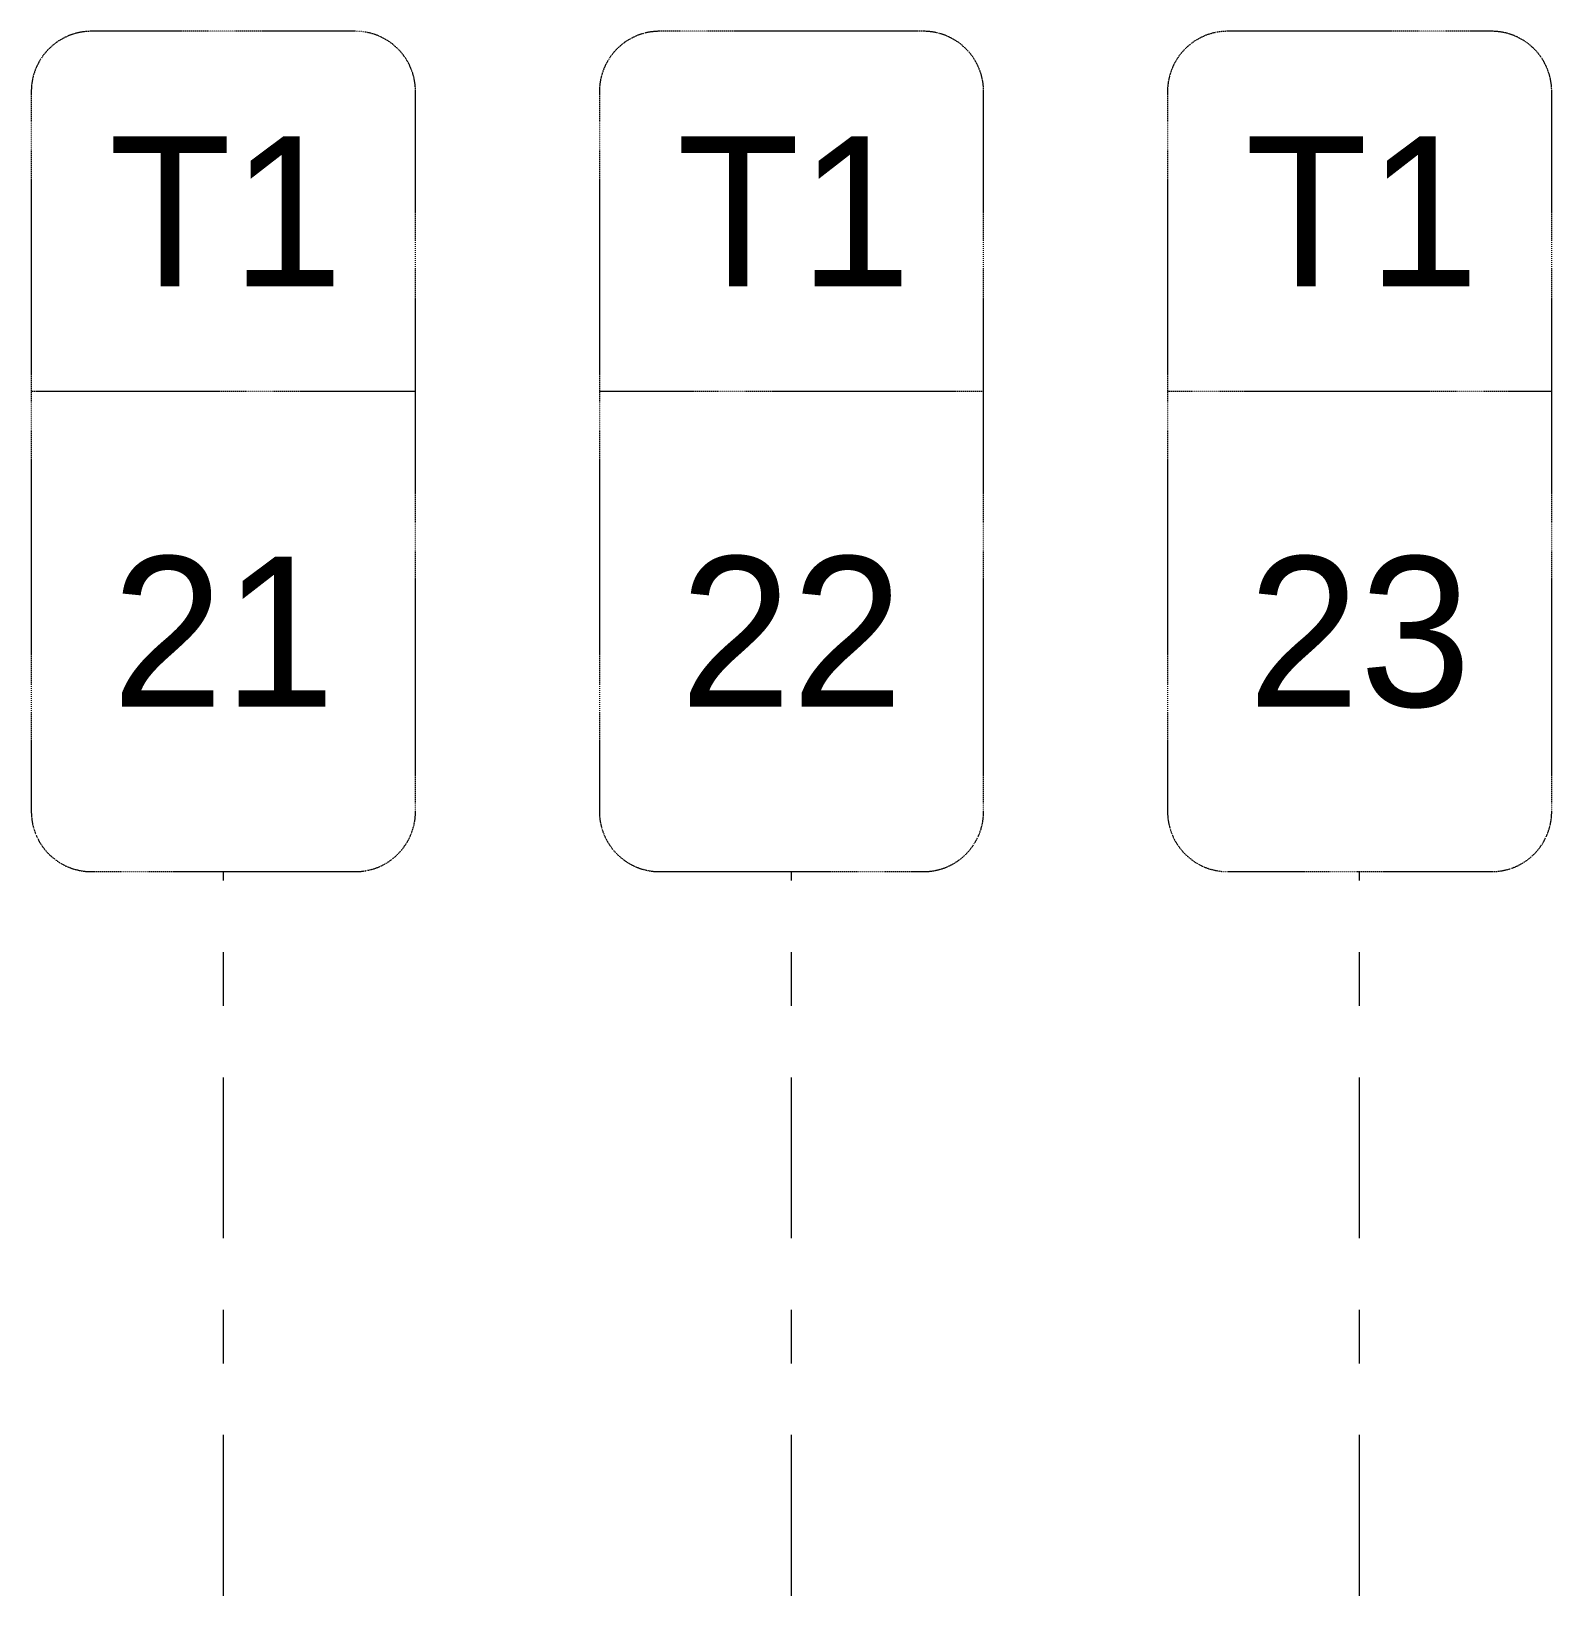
# Model space of a CAD drawing. Header units: millimetres. Extents: x 1078357 to 2594950, y -4969473 to -4636555.
# Drawn here: x 1292824 to 1296370, y -4651119 to -4647470 of the extents above; entities that cross this region are included whole.
import ezdxf
from ezdxf.enums import TextEntityAlignment as Align

# ---------------------------------------------------------------- set-up
doc = ezdxf.new("R2010")
doc.units = ezdxf.units.MM
doc.linetypes.add('CENTER', pattern=[2, 1.25, -0.25, 0.25, -0.25])
doc.linetypes.add('DGN STYLE 7', pattern=[8.34, 3.75, -1.67, 1.25, -1.67])
for name, color, linetype, lineweight in [('A-_ANOTDIMA_D-', 6, 'Continuous', 13), ('A-_ANOTGRID_E-', 8, 'DGN STYLE 7', 13), ('GRID LINE', 8, 'Continuous', 0)]:
    doc.layers.add(name, color=color, linetype=linetype, lineweight=lineweight)
doc.styles.get("Standard").update_dxf_attribs({"font": 'Adani Regular.ttf', "height": 500})

# ---------------------------------------------------------------- blocks, each defined once
blk = doc.blocks.new('Tower grid nomenclature-ex')
at = {"layer": 'A-_ANOTGRID_E-'}
blk.add_lwpolyline([(-1250, -600), (1750, -600, 0.414214), (2000, -350), (2000, 750, 0.414214), (1750, 1000), (-1250, 1000, 0.414214), (-1500, 750), (-1500, -350, 0.414214)], format="xyb", close=True, dxfattribs=at)
blk.add_lwpolyline([(0, 1000), (0, -600)], dxfattribs=at)
at = {"layer": 'A-_ANOTGRID_E-', "flags": 8}
for p in [(-1234.5, 400), (1788.2, 400)]:
    blk.add_attdef('GRID', text='', height=625, dxfattribs=at).set_placement(p, align=Align.MIDDLE_CENTER)
blk = doc.blocks.new('T1')
at = {"layer": 'GRID LINE', "linetype": 'DGN STYLE 7', "ltscale": 100, "elevation": 0}
for points in [[(102610.6, -31827), (102610.6, -30138.1)], [(103935.6, -31827), (103935.6, -30138.1)], [(105260.6, -31827), (105260.6, -30138.1)]]:
    blk.add_lwpolyline(points, dxfattribs=at)
at = {"layer": 'GRID LINE'}
ref = blk.add_blockref('Tower grid nomenclature-ex', (102498.6, -29018.1, 0), dxfattribs=dict(at, xscale=0.56, yscale=0.56, zscale=0.56, rotation=270))
ref.add_attrib('GRID', '21', dxfattribs={"layer": 'A-_ANOTGRID_E-', "height": 350}).set_placement((102610.6, -29578.1, 0), align=Align.MIDDLE_CENTER)
ref.add_attrib('GRID', 'T1', dxfattribs={"layer": 'A-_ANOTGRID_E-', "height": 350}).set_placement((102616.4, -28598.1, 0), align=Align.MIDDLE_CENTER)
ref = blk.add_blockref('Tower grid nomenclature-ex', (103823.6, -29018.1, 0), dxfattribs=dict(at, xscale=0.56, yscale=0.56, zscale=0.56, rotation=270))
ref.add_attrib('GRID', '22', dxfattribs={"layer": 'A-_ANOTGRID_E-', "height": 350}).set_placement((103935.6, -29578.1, 0), align=Align.MIDDLE_CENTER)
ref.add_attrib('GRID', 'T1', dxfattribs={"layer": 'A-_ANOTGRID_E-', "height": 350}).set_placement((103941.4, -28598.1, 0), align=Align.MIDDLE_CENTER)
ref = blk.add_blockref('Tower grid nomenclature-ex', (105148.6, -29018.1, 0), dxfattribs=dict(at, xscale=0.56, yscale=0.56, zscale=0.56, rotation=270))
ref.add_attrib('GRID', '23', dxfattribs={"layer": 'A-_ANOTGRID_E-', "height": 350}).set_placement((105260.6, -29578.1, 0), align=Align.MIDDLE_CENTER)
ref.add_attrib('GRID', 'T1', dxfattribs={"layer": 'A-_ANOTGRID_E-', "height": 350}).set_placement((105266.4, -28598.1, 0), align=Align.MIDDLE_CENTER)

msp = doc.modelspace()

# ---------------------------------------------------------------- block references
at = {"layer": 'A-_ANOTDIMA_D-', "color": 2, "linetype": 'CENTER', "ltscale": 700}
msp.add_blockref('T1', (1190661.1, -4619291.7, 0), dxfattribs=at)

doc.saveas('drawing.dxf')
